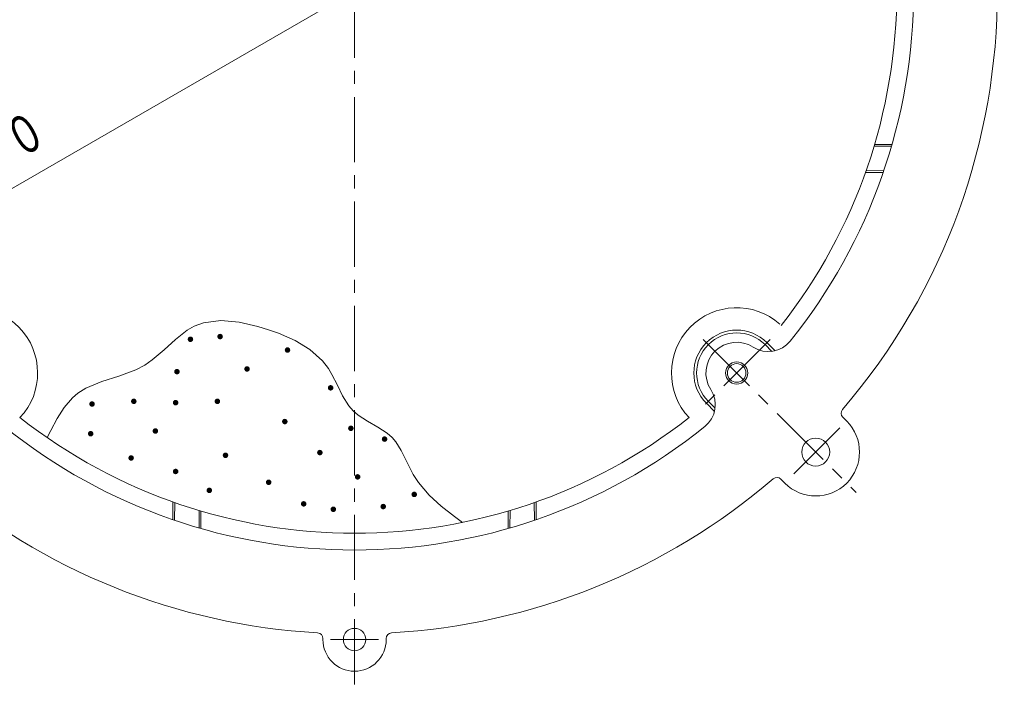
# Model space of a CAD drawing. Units: millimetres, scale not verified. Extents: x -592 to 601, y -832 to 702.
# Drawn here: x -180 to 345, y -83 to 274 of the extents above; entities that cross this region are included whole.
import ezdxf
from ezdxf.enums import TextEntityAlignment as Align

# ---------------------------------------------------------------- set-up
doc = ezdxf.new("R2010")
doc.units = ezdxf.units.MM
doc.header["$LTSCALE"] = 7
doc.linetypes.add('CHAIN1', pattern=[8, 5, -1, 1, -1])
for name, color, linetype, lineweight in [('0-1_躯体', 2, 'Continuous', 18), ('0-2_仕上', 3, 'Continuous', 18), ('0-3_建具', 6, 'Continuous', 18), ('0-4_その他', 7, 'Continuous', 18)]:
    doc.layers.add(name, color=color, linetype=linetype, lineweight=lineweight)
doc.styles.add('ＭＳ ゴシック', font='')
doc.styles.get('ＭＳ ゴシック').set_extended_font_data('MS Gothic')

msp = doc.modelspace()

# ---------------------------------------------------------------- linework, layer by layer
at = {"layer": '0-1_躯体', "linetype": 'CHAIN1'}
for p, q in [((187.16, 102.105), (269.141, 20.124)), ((222.962, 102.105), (187.16, 66.304)), ((260.504, 54.794), (234.471, 28.761)), ((-12.92, -58.735), (12.92, -58.735))]:
    msp.add_line(p, q, dxfattribs=at)
at = {"layer": '0-1_躯体'}
for p, q in [((261.976, 60.524), (264.104, 58.395)), ((228.742, 27.29), (230.871, 25.161)), ((-17, -58.16), (-17, -58.735)), ((17, -58.16), (17, -58.735))]:
    msp.add_line(p, q, dxfattribs=at)
for centre, radius in [((205.061, 84.204), 6), ((205.061, 84.204), 5), ((247.488, 41.778), 7.5), ((0, -58.735), 6)]:
    msp.add_circle(centre, radius, dxfattribs=at)
for centre, radius, start, end in [((0, 289.265), 345, 319.36725, 40.63274), ((0, 289.265), 300, 321.20129, 0), ((205.061, 84.204), 16.5, 57.22038, 212.77972), ((222.115, 110.688), 15, 237.22032, 321.20123), ((178.577, 67.15), 15, 308.79877, 32.7796), ((264.097, 62.645), 3, 139.36703, 225), ((247.488, 41.778), 23.5, 225.00026, 45), ((0, 289.265), 300, 231.20129, 308.79872), ((0, 289.265), 345, 229.36725, 266.70531), ((0, 289.265), 345, 273.29469, 310.63275), ((226.62, 25.168), 3, 45, 130.63297), ((-20, -58.16), 3, 0.00015, 86.70622), ((20, -58.16), 3, 93.29378, 179.99985), ((0, -58.735), 17, 180, 0)]:
    msp.add_arc(centre, radius, start, end, dxfattribs=at)
at = {"layer": '0-2_仕上', "linetype": 'CHAIN1'}
msp.add_line((0, -82.804), (0, 561.15), dxfattribs=at)
at = {"layer": '0-2_仕上'}
for p, q in [((278.758, 205.749), (288.17, 205.85)), ((279.061, 206.765), (288.433, 206.765)), ((274.18, 191.765), (283.714, 191.765)), ((274.54, 192.783), (284.026, 192.678)), ((221.324, 100.468), (225.675, 96.117)), ((220.264, 99.407), (223.879, 95.792)), ((189.858, 69.002), (193.473, 65.387)), ((188.798, 67.941), (193.149, 63.59)), ((-97.5, 15.085), (-97.5, 5.551)), ((-96.438, 14.71), (-96.541, 5.223)), ((96.438, 14.71), (96.54, 5.223)), ((97.5, 15.085), (97.5, 5.551)), ((-83.471, 10.494), (-83.368, 1.082)), ((-82.5, 10.205), (-82.5, 0.832)), ((82.5, 10.205), (82.5, 0.832)), ((83.471, 10.494), (83.367, 1.081))]:
    msp.add_line(p, q, dxfattribs=at)
for radius in [23, 21.5]:
    msp.add_arc((205.061, 84.204), radius, 45, 225, dxfattribs=at)
at = {"layer": '0-3_建具'}
for points in [[(-164.979, 49.551), (-163.057, 53.358), (-159.614, 59.75), (-155.813, 65.667), (-151.428, 70.808), (-148.527, 73.315), (-144.135, 76.082), (-135.605, 79.643), (-126.47, 82.574), (-117.437, 85.925), (-112.523, 88.475), (-108.576, 91.181), (-102.247, 96.583), (-96.158, 102.178), (-89.884, 107.105), (-85.993, 109.319), (-81.057, 111.108), (-71.821, 112.266), (-61.996, 111.448), (-51.963, 109.186), (-46.199, 107.424), (-40.772, 105.512), (-31.898, 101.632), (-23.925, 96.794), (-17.19, 90.744), (-13.985, 86.58), (-12.106, 83.429), (-9.237, 77.664), (-6.395, 71.879), (-3.07, 66.544), (-0.72, 63.84), (1.905, 61.593), (7.037, 58.281), (12.44, 55.224), (17.537, 51.894), (20.124, 49.628), (22.149, 47.272), (25.054, 42.671), (27.537, 37.667), (29.965, 32.586)], [(29.965, 32.586), (31.494, 29.731), (34.291, 25.43), (40.003, 18.749), (46.56, 12.765), (53.636, 7.207), (57.847, 4.073)]]:
    msp.add_lwpolyline(points, dxfattribs=at)
at = {"layer": '0-3_建具', "color": 4}
for centre, radius, start, end in [((0, 289.265), 291, 321.90446, 0), ((-205.061, 84.204), 35, 316.81801, 131.54042), ((205.061, 84.204), 35, 48.45958, 223.18199), ((0, 289.265), 291, 231.90448, 308.09554)]:
    msp.add_arc(centre, radius, start, end, dxfattribs=at)
at = {"layer": '0-4_その他'}
msp.add_line((-303.109, 114.265), (303.109, 464.265), dxfattribs=at)

# ---------------------------------------------------------------- texts
at = {"layer": '0-3_建具', "style": 'ＭＳ ゴシック'}
for p in [(-79.145, 95.338), (-95.061, 93.891), (-42.973, 88.104), (-102.295, 76.528), (-64.676, 77.975), (-19.823, 67.847), (-147.872, 59.166), (-125.445, 60.613), (-103.019, 59.889), (-80.592, 60.613), (-44.42, 49.761), (-148.595, 43.25), (-113.87, 44.697), (-8.971, 46.144), (9.115, 40.356), (-25.61, 33.122), (-126.892, 30.228), (-76.251, 31.675), (-103.019, 22.994), (-53.101, 17.206), (-5.354, 20.1), (-84.933, 12.866), (25.031, 10.695), (-34.292, 5.631), (-18.376, 2.738), (8.391, 4.185)]:
    msp.add_text('・', height=10.26, dxfattribs=at).set_placement(p, align=Align.BOTTOM_LEFT)
at = {"layer": '0-4_その他', "color": 3, "style": 'ＭＳ ゴシック', "width": 0.7}
msp.add_text('φ７００', height=20.53, rotation=30, dxfattribs=at).set_placement((-223.973, 166.17), align=Align.BOTTOM_LEFT)

doc.saveas('drawing.dxf')
